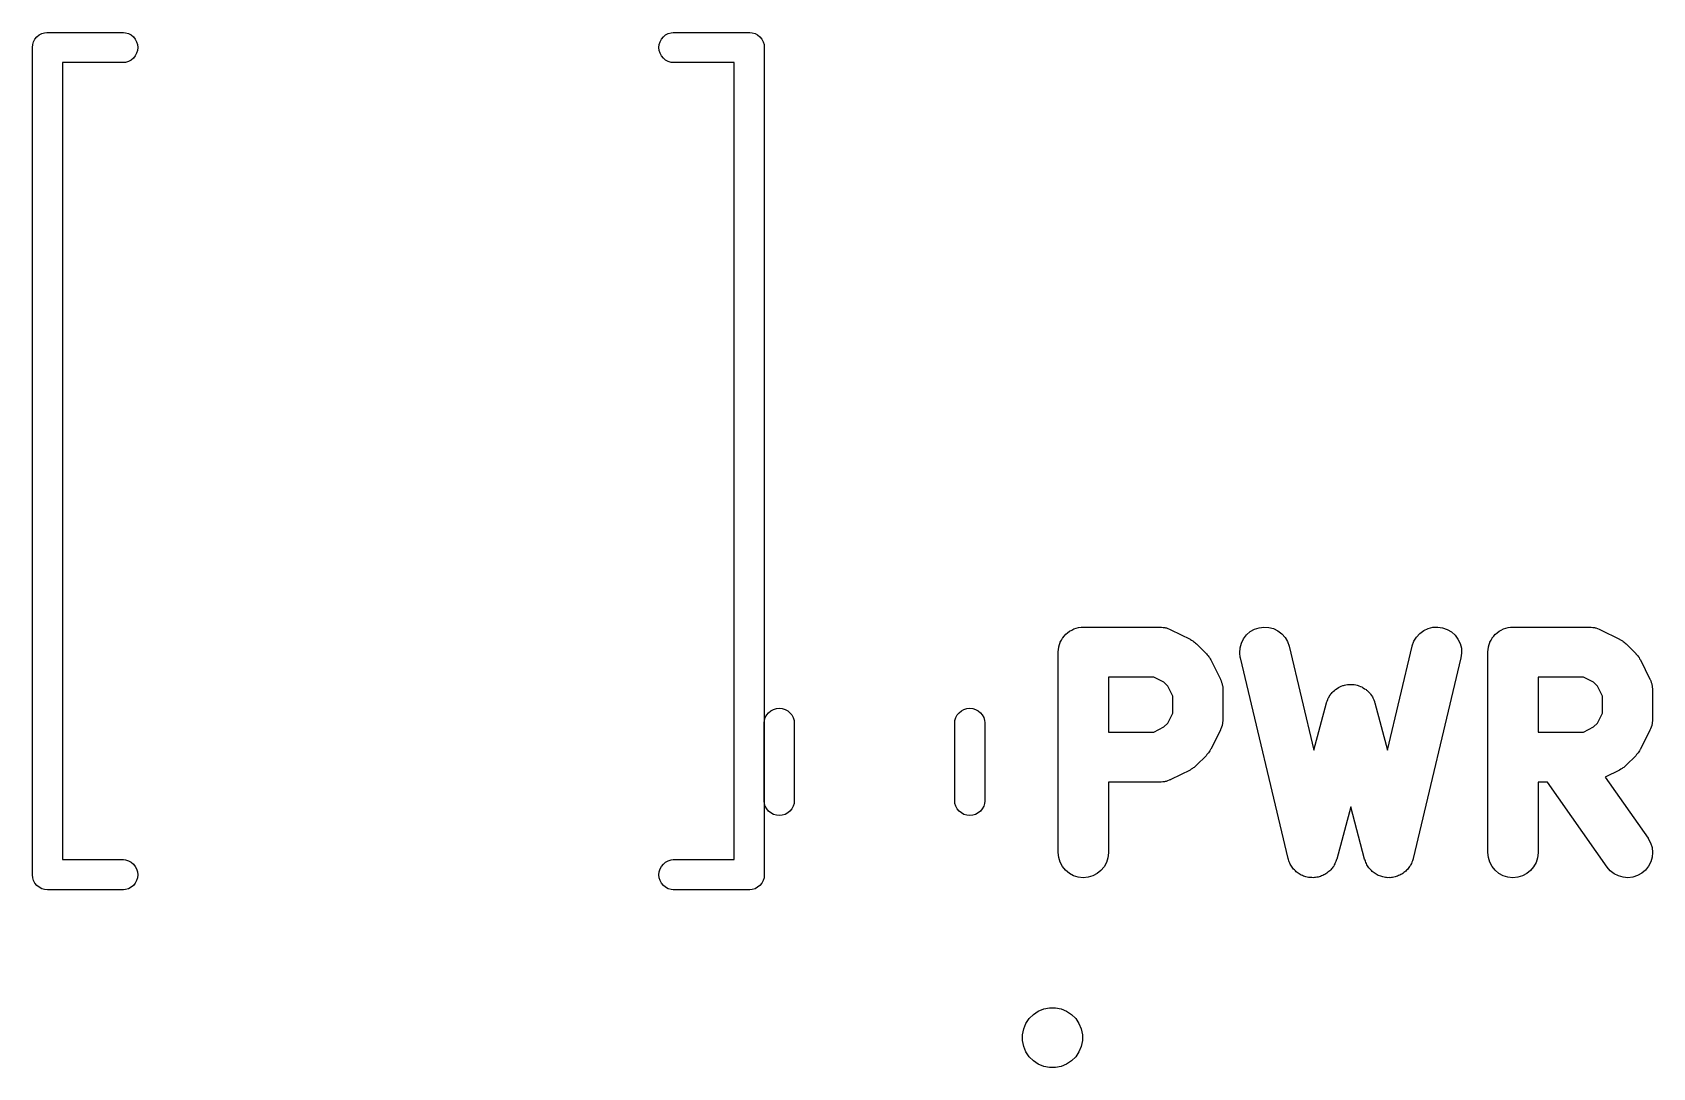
# Model space of a CAD drawing. Extents: x 0.47 to 2.43, y -7.79 to -4.92.
# Drawn here: x 0.474 to 0.7285, y -7.7724 to -7.6098 of the extents above; entities that cross this region are included whole.
import ezdxf

# ---------------------------------------------------------------- set-up
doc = ezdxf.new("R2010")
doc.units = 0
doc.header["$MEASUREMENT"] = 0
doc.layers.add('BLACK', color=7, linetype='CONTINUOUS')

msp = doc.modelspace()

# ---------------------------------------------------------------- linework, layer by layer
at = {"layer": 'BLACK', "linetype": 'CONTINUOUS'}
for p, q in [((0.4747, -7.61053), (0.475059, -7.61023)), ((0.475059, -7.61023), (0.47547, -7.61001)), ((0.47547, -7.61001), (0.475915, -7.60988)), ((0.475915, -7.60988), (0.476262, -7.60984)), ((0.476262, -7.60984), (0.476378, -7.60983)), ((0.476262, -7.60984), (0.476262, -7.60984)), ((0.476378, -7.60983), (0.476494, -7.60984)), ((0.476494, -7.60984), (0.488305, -7.60984)), ((0.488305, -7.60984), (0.488652, -7.60988)), ((0.488652, -7.60988), (0.489097, -7.61001)), ((0.489097, -7.61001), (0.489508, -7.61023)), ((0.489508, -7.61023), (0.489867, -7.61053)), ((0.573125, -7.61053), (0.573484, -7.61023)), ((0.573484, -7.61023), (0.573895, -7.61001)), ((0.573895, -7.61001), (0.57434, -7.60988)), ((0.57434, -7.60988), (0.574687, -7.60984)), ((0.574687, -7.60984), (0.586498, -7.60984)), ((0.586498, -7.60984), (0.586614, -7.60983)), ((0.586614, -7.60983), (0.58673, -7.60984)), ((0.58673, -7.60984), (0.587077, -7.60988)), ((0.587077, -7.60988), (0.587523, -7.61001)), ((0.587523, -7.61001), (0.587933, -7.61023)), ((0.587933, -7.61023), (0.588293, -7.61053)), ((0.474004, -7.6122), (0.47405, -7.61174)), ((0.474016, -7.61232), (0.474004, -7.6122)), ((0.474016, -7.74201), (0.474016, -7.61232)), ((0.47405, -7.61174), (0.474185, -7.6113)), ((0.474185, -7.6113), (0.474404, -7.61089)), ((0.474404, -7.61089), (0.4747, -7.61053)), ((0.489867, -7.61053), (0.490163, -7.61089)), ((0.490163, -7.61089), (0.490382, -7.6113)), ((0.490382, -7.6113), (0.490517, -7.61174)), ((0.490517, -7.61267), (0.490382, -7.61311)), ((0.490517, -7.61174), (0.490563, -7.6122)), ((0.490563, -7.6122), (0.490517, -7.61267)), ((0.57243, -7.6122), (0.572475, -7.61174)), ((0.572475, -7.61267), (0.57243, -7.6122)), ((0.572475, -7.61174), (0.57261, -7.6113)), ((0.57261, -7.61311), (0.572475, -7.61267)), ((0.57261, -7.6113), (0.57283, -7.61089)), ((0.57283, -7.61089), (0.573125, -7.61053)), ((0.588293, -7.61053), (0.588588, -7.61089)), ((0.588588, -7.61089), (0.588807, -7.6113)), ((0.588807, -7.6113), (0.588942, -7.61174)), ((0.588942, -7.61174), (0.588988, -7.6122)), ((0.588988, -7.6122), (0.588976, -7.61232)), ((0.588976, -7.61232), (0.588976, -7.74201)), ((0.488305, -7.61457), (0.47874, -7.61457)), ((0.47874, -7.61457), (0.47874, -7.73976)), ((0.488652, -7.61453), (0.488305, -7.61457)), ((0.489097, -7.6144), (0.488652, -7.61453)), ((0.489508, -7.61418), (0.489097, -7.6144)), ((0.489867, -7.61388), (0.489508, -7.61418)), ((0.490163, -7.61352), (0.489867, -7.61388)), ((0.490382, -7.61311), (0.490163, -7.61352)), ((0.57283, -7.61352), (0.57261, -7.61311)), ((0.573125, -7.61388), (0.57283, -7.61352)), ((0.573484, -7.61418), (0.573125, -7.61388)), ((0.573895, -7.6144), (0.573484, -7.61418)), ((0.57434, -7.61453), (0.573895, -7.6144)), ((0.574687, -7.61457), (0.57434, -7.61453)), ((0.584252, -7.61457), (0.574687, -7.61457)), ((0.584252, -7.73976), (0.584252, -7.61457)), ((0.636097, -7.70465), (0.636333, -7.70437)), ((0.636333, -7.70437), (0.636344, -7.70436)), ((0.636344, -7.70436), (0.636353, -7.70435)), ((0.636353, -7.70435), (0.636641, -7.70412)), ((0.636641, -7.70412), (0.636929, -7.70388)), ((0.636929, -7.70388), (0.636941, -7.70388)), ((0.636941, -7.70388), (0.636952, -7.70387)), ((0.636952, -7.70387), (0.637278, -7.7037)), ((0.637278, -7.7037), (0.637607, -7.70352)), ((0.637607, -7.70352), (0.637621, -7.70352)), ((0.637621, -7.70352), (0.637633, -7.70351)), ((0.637633, -7.70351), (0.637986, -7.70341)), ((0.637986, -7.70341), (0.638343, -7.7033)), ((0.638343, -7.7033), (0.638357, -7.7033)), ((0.638357, -7.7033), (0.63837, -7.70329)), ((0.63837, -7.70329), (0.63874, -7.70326)), ((0.63874, -7.70326), (0.639108, -7.70322)), ((0.639108, -7.70322), (0.651106, -7.70322)), ((0.651106, -7.70322), (0.651161, -7.70322)), ((0.651161, -7.70322), (0.651276, -7.70324)), ((0.651276, -7.70324), (0.651392, -7.70323)), ((0.651392, -7.70323), (0.651657, -7.70328)), ((0.651657, -7.70328), (0.651925, -7.70331)), ((0.651925, -7.70331), (0.652035, -7.70335)), ((0.652035, -7.70335), (0.652149, -7.70337)), ((0.652149, -7.70337), (0.652401, -7.70346)), ((0.652401, -7.70346), (0.652657, -7.70354)), ((0.652657, -7.70354), (0.652759, -7.7036)), ((0.652759, -7.7036), (0.652867, -7.70364)), ((0.652867, -7.70364), (0.655866, -7.70514)), ((0.664273, -7.70506), (0.664744, -7.70446)), ((0.664744, -7.70446), (0.665324, -7.70395)), ((0.665324, -7.70395), (0.665991, -7.70357)), ((0.665991, -7.70357), (0.666719, -7.70333)), ((0.666719, -7.70333), (0.667481, -7.70323)), ((0.667481, -7.70323), (0.668248, -7.70328)), ((0.668248, -7.70328), (0.66899, -7.70348)), ((0.66899, -7.70348), (0.669679, -7.70382)), ((0.669679, -7.70382), (0.670289, -7.70428)), ((0.670289, -7.70428), (0.670797, -7.70486)), ((0.69144, -7.70481), (0.691956, -7.70425)), ((0.691956, -7.70425), (0.692573, -7.70379)), ((0.692573, -7.70379), (0.693267, -7.70346)), ((0.693267, -7.70346), (0.694011, -7.70327)), ((0.694011, -7.70327), (0.694779, -7.70323)), ((0.694779, -7.70323), (0.695539, -7.70334)), ((0.695539, -7.70334), (0.696264, -7.70359)), ((0.696264, -7.70359), (0.696925, -7.70398)), ((0.696925, -7.70398), (0.697498, -7.7045)), ((0.697498, -7.7045), (0.697961, -7.70511)), ((0.703589, -7.70465), (0.703825, -7.70437)), ((0.703825, -7.70437), (0.703836, -7.70436)), ((0.703836, -7.70436), (0.703845, -7.70435)), ((0.703845, -7.70435), (0.704132, -7.70412)), ((0.704132, -7.70412), (0.70442, -7.70388)), ((0.70442, -7.70388), (0.704433, -7.70388)), ((0.704433, -7.70388), (0.704443, -7.70387)), ((0.704443, -7.70387), (0.70477, -7.7037)), ((0.70477, -7.7037), (0.705099, -7.70352)), ((0.705099, -7.70352), (0.705112, -7.70352)), ((0.705112, -7.70352), (0.705124, -7.70351)), ((0.705124, -7.70351), (0.705478, -7.70341)), ((0.705478, -7.70341), (0.705834, -7.7033)), ((0.705834, -7.7033), (0.705848, -7.7033)), ((0.705848, -7.7033), (0.705861, -7.70329)), ((0.705861, -7.70329), (0.706231, -7.70326)), ((0.706231, -7.70326), (0.706599, -7.70322)), ((0.706599, -7.70322), (0.718598, -7.70322)), ((0.718598, -7.70322), (0.718653, -7.70322)), ((0.718653, -7.70322), (0.718768, -7.70324)), ((0.718768, -7.70324), (0.718884, -7.70323)), ((0.718884, -7.70323), (0.719149, -7.70328)), ((0.719149, -7.70328), (0.719416, -7.70331)), ((0.719416, -7.70331), (0.719527, -7.70335)), ((0.719527, -7.70335), (0.719641, -7.70337)), ((0.719641, -7.70337), (0.719892, -7.70346)), ((0.719892, -7.70346), (0.720149, -7.70354)), ((0.720149, -7.70354), (0.72025, -7.7036)), ((0.72025, -7.7036), (0.720358, -7.70364)), ((0.720358, -7.70364), (0.723358, -7.70514)), ((0.635171, -7.70711), (0.635212, -7.70674)), ((0.635171, -7.70713), (0.635171, -7.70711)), ((0.635171, -7.70714), (0.635171, -7.70713)), ((0.635171, -7.70713), (0.635171, -7.70713)), ((0.635171, -7.70716), (0.635171, -7.70714)), ((0.635171, -7.73866), (0.635171, -7.70716)), ((0.635212, -7.70674), (0.635251, -7.70637)), ((0.635251, -7.70637), (0.635255, -7.70636)), ((0.635255, -7.70636), (0.635257, -7.70634)), ((0.635257, -7.70634), (0.635369, -7.70599)), ((0.635369, -7.70599), (0.635478, -7.70564)), ((0.635478, -7.70564), (0.635485, -7.70562)), ((0.635485, -7.70562), (0.635489, -7.70561)), ((0.635489, -7.70561), (0.635668, -7.70529)), ((0.635668, -7.70529), (0.635844, -7.70496)), ((0.635844, -7.70496), (0.635852, -7.70495)), ((0.635852, -7.70495), (0.635859, -7.70494)), ((0.635859, -7.70494), (0.636097, -7.70465)), ((0.655866, -7.70514), (0.655915, -7.70517)), ((0.655915, -7.70517), (0.656101, -7.70529)), ((0.656101, -7.70529), (0.656296, -7.70539)), ((0.656296, -7.70539), (0.656422, -7.70549)), ((0.656422, -7.70549), (0.65656, -7.70558)), ((0.65656, -7.70558), (0.656719, -7.70574)), ((0.656719, -7.70574), (0.65689, -7.70588)), ((0.65689, -7.70588), (0.658389, -7.70738)), ((0.663668, -7.70726), (0.663725, -7.70649)), ((0.663725, -7.70649), (0.663929, -7.70575)), ((0.663929, -7.70575), (0.664273, -7.70506)), ((0.670797, -7.70486), (0.671184, -7.70552)), ((0.671184, -7.70552), (0.671434, -7.70625)), ((0.671434, -7.70625), (0.675319, -7.72257)), ((0.686885, -7.72257), (0.690771, -7.70625)), ((0.690771, -7.70625), (0.690784, -7.7062)), ((0.690784, -7.7062), (0.691044, -7.70547)), ((0.691044, -7.70547), (0.69144, -7.70481)), ((0.697961, -7.70511), (0.698295, -7.7058)), ((0.698295, -7.7058), (0.698489, -7.70655)), ((0.698489, -7.70655), (0.698535, -7.70731)), ((0.702662, -7.70713), (0.702663, -7.70711)), ((0.702662, -7.70714), (0.702662, -7.70713)), ((0.702662, -7.70713), (0.702662, -7.70713)), ((0.702662, -7.70716), (0.702662, -7.70714)), ((0.702662, -7.73866), (0.702662, -7.70716)), ((0.702663, -7.70711), (0.702704, -7.70674)), ((0.702704, -7.70674), (0.702743, -7.70637)), ((0.702743, -7.70637), (0.702747, -7.70636)), ((0.702747, -7.70636), (0.702748, -7.70634)), ((0.702748, -7.70634), (0.70286, -7.70599)), ((0.70286, -7.70599), (0.70297, -7.70564)), ((0.70297, -7.70564), (0.702976, -7.70562)), ((0.702976, -7.70562), (0.702981, -7.70561)), ((0.702981, -7.70561), (0.703159, -7.70529)), ((0.703159, -7.70529), (0.703335, -7.70496)), ((0.703335, -7.70496), (0.703344, -7.70495)), ((0.703344, -7.70495), (0.703351, -7.70494)), ((0.703351, -7.70494), (0.703589, -7.70465)), ((0.723358, -7.70514), (0.723407, -7.70517)), ((0.723407, -7.70517), (0.723592, -7.70529)), ((0.723592, -7.70529), (0.723787, -7.70539)), ((0.723787, -7.70539), (0.723914, -7.70549)), ((0.723914, -7.70549), (0.724052, -7.70558)), ((0.724052, -7.70558), (0.72421, -7.70574)), ((0.72421, -7.70574), (0.724381, -7.70588)), ((0.724381, -7.70588), (0.725881, -7.70738)), ((0.658389, -7.70738), (0.658428, -7.70742)), ((0.658428, -7.70742), (0.658566, -7.70759)), ((0.658566, -7.70759), (0.658718, -7.70775)), ((0.658718, -7.70775), (0.658805, -7.70789)), ((0.658805, -7.70789), (0.658907, -7.70802)), ((0.658907, -7.70802), (0.659009, -7.70821)), ((0.659009, -7.70821), (0.659127, -7.7084)), ((0.659127, -7.7084), (0.660627, -7.7114)), ((0.663762, -7.70802), (0.663668, -7.70726)), ((0.663774, -7.70807), (0.663762, -7.70802)), ((0.671273, -7.73957), (0.663774, -7.70807)), ((0.698431, -7.70807), (0.690932, -7.73957)), ((0.698535, -7.70731), (0.698431, -7.70807)), ((0.725881, -7.70738), (0.72592, -7.70742)), ((0.72592, -7.70742), (0.726057, -7.70759)), ((0.726057, -7.70759), (0.726209, -7.70775)), ((0.726209, -7.70775), (0.726297, -7.70789)), ((0.726297, -7.70789), (0.726399, -7.70802)), ((0.726399, -7.70802), (0.726501, -7.70821)), ((0.726501, -7.70821), (0.726618, -7.7084)), ((0.726618, -7.7084), (0.728118, -7.7114)), ((0.643045, -7.7111), (0.643045, -7.71972)), ((0.650177, -7.7111), (0.643045, -7.7111)), ((0.651774, -7.7119), (0.650177, -7.7111)), ((0.65237, -7.71249), (0.651774, -7.7119)), ((0.660627, -7.7114), (0.660651, -7.71145)), ((0.660651, -7.71145), (0.660691, -7.71156)), ((0.660691, -7.71156), (0.660745, -7.71166)), ((0.660745, -7.71166), (0.660823, -7.71192)), ((0.660823, -7.71192), (0.660916, -7.71217)), ((0.660916, -7.71217), (0.660934, -7.71229)), ((0.680368, -7.71231), (0.680618, -7.71225)), ((0.680618, -7.71225), (0.680746, -7.71225)), ((0.680746, -7.71225), (0.680874, -7.71223)), ((0.680874, -7.71223), (0.68113, -7.71224)), ((0.68113, -7.71224), (0.681386, -7.71223)), ((0.681386, -7.71223), (0.681513, -7.71226)), ((0.710536, -7.7111), (0.710536, -7.71972)), ((0.717668, -7.7111), (0.710536, -7.7111)), ((0.719265, -7.7119), (0.717668, -7.7111)), ((0.719861, -7.71249), (0.719265, -7.7119)), ((0.728118, -7.7114), (0.728142, -7.71145)), ((0.728142, -7.71145), (0.728182, -7.71156)), ((0.728182, -7.71156), (0.728237, -7.71166)), ((0.728237, -7.71166), (0.728315, -7.71192)), ((0.728315, -7.71192), (0.728407, -7.71217)), ((0.728407, -7.71217), (0.728425, -7.71229)), ((0.653168, -7.71409), (0.65237, -7.71249)), ((0.653168, -7.71673), (0.653168, -7.71409)), ((0.660934, -7.71229), (0.660967, -7.7124)), ((0.660967, -7.7124), (0.660994, -7.71266)), ((0.660994, -7.71266), (0.661036, -7.71293)), ((0.661036, -7.71293), (0.661031, -7.71305)), ((0.661031, -7.71305), (0.661042, -7.71316)), ((0.661042, -7.71316), (0.661042, -7.71766)), ((0.67739, -7.71485), (0.677499, -7.71462)), ((0.677499, -7.71462), (0.677592, -7.71438)), ((0.677592, -7.71438), (0.677662, -7.71427)), ((0.677662, -7.71427), (0.677716, -7.71415)), ((0.677716, -7.71415), (0.677867, -7.71395)), ((0.677867, -7.71395), (0.678006, -7.71373)), ((0.678006, -7.71373), (0.678095, -7.71364)), ((0.678095, -7.71364), (0.678171, -7.71353)), ((0.678171, -7.71353), (0.678359, -7.71336)), ((0.678359, -7.71336), (0.678537, -7.71317)), ((0.678537, -7.71317), (0.678642, -7.7131)), ((0.678642, -7.7131), (0.678737, -7.71301)), ((0.678737, -7.71301), (0.678956, -7.71288)), ((0.678956, -7.71288), (0.679166, -7.71273)), ((0.679166, -7.71273), (0.679283, -7.71268)), ((0.679283, -7.71268), (0.679393, -7.71261)), ((0.679393, -7.71261), (0.679634, -7.71253)), ((0.679634, -7.71253), (0.679868, -7.71242)), ((0.679868, -7.71242), (0.679994, -7.71239)), ((0.679994, -7.71239), (0.680115, -7.71235)), ((0.680115, -7.71235), (0.680368, -7.71231)), ((0.681513, -7.71226), (0.681641, -7.71226)), ((0.681641, -7.71226), (0.68189, -7.71232)), ((0.68189, -7.71232), (0.682143, -7.71236)), ((0.682143, -7.71236), (0.682264, -7.71241)), ((0.682264, -7.71241), (0.682389, -7.71244)), ((0.682389, -7.71244), (0.682621, -7.71255)), ((0.682621, -7.71255), (0.682861, -7.71264)), ((0.682861, -7.71264), (0.68297, -7.71271)), ((0.68297, -7.71271), (0.683087, -7.71276)), ((0.683087, -7.71276), (0.683294, -7.71291)), ((0.683294, -7.71291), (0.683512, -7.71305)), ((0.683512, -7.71305), (0.683605, -7.71314)), ((0.683605, -7.71314), (0.683709, -7.71321)), ((0.683709, -7.71321), (0.683884, -7.7134)), ((0.683884, -7.7134), (0.684071, -7.71357)), ((0.684071, -7.71357), (0.684145, -7.71368)), ((0.684145, -7.71368), (0.684233, -7.71377)), ((0.684233, -7.71377), (0.684368, -7.71399)), ((0.684368, -7.71399), (0.684516, -7.7142)), ((0.684516, -7.7142), (0.684569, -7.71432)), ((0.684569, -7.71432), (0.684637, -7.71443)), ((0.684637, -7.71443), (0.684727, -7.71467)), ((0.684727, -7.71467), (0.684832, -7.7149)), ((0.72066, -7.71409), (0.719861, -7.71249)), ((0.72066, -7.71673), (0.72066, -7.71409)), ((0.728425, -7.71229), (0.728459, -7.7124)), ((0.728459, -7.7124), (0.728485, -7.71266)), ((0.728485, -7.71266), (0.728527, -7.71293)), ((0.728527, -7.71293), (0.728523, -7.71305)), ((0.728523, -7.71305), (0.728534, -7.71316)), ((0.728534, -7.71316), (0.728534, -7.71766)), ((0.589146, -7.71745), (0.589365, -7.71704)), ((0.589365, -7.71704), (0.58966, -7.71668)), ((0.58966, -7.71668), (0.59002, -7.71639)), ((0.59002, -7.71639), (0.59043, -7.71617)), ((0.59043, -7.71617), (0.590876, -7.71603)), ((0.590876, -7.71603), (0.591339, -7.71599)), ((0.591339, -7.71599), (0.591802, -7.71603)), ((0.591802, -7.71603), (0.592247, -7.71617)), ((0.592247, -7.71617), (0.592657, -7.71639)), ((0.592657, -7.71639), (0.593017, -7.71668)), ((0.593017, -7.71668), (0.593312, -7.71704)), ((0.593312, -7.71704), (0.593532, -7.71745)), ((0.619067, -7.71745), (0.619286, -7.71704)), ((0.619286, -7.71704), (0.619581, -7.71668)), ((0.619581, -7.71668), (0.619941, -7.71639)), ((0.619941, -7.71639), (0.620352, -7.71617)), ((0.620352, -7.71617), (0.620797, -7.71603)), ((0.620797, -7.71603), (0.62126, -7.71599)), ((0.62126, -7.71599), (0.621723, -7.71603)), ((0.621723, -7.71603), (0.622168, -7.71617)), ((0.622168, -7.71617), (0.622579, -7.71639)), ((0.622579, -7.71639), (0.622938, -7.71668)), ((0.622938, -7.71668), (0.623233, -7.71704)), ((0.623233, -7.71704), (0.623453, -7.71745)), ((0.65237, -7.71833), (0.653168, -7.71673)), ((0.675319, -7.72257), (0.677298, -7.71515)), ((0.677298, -7.71515), (0.677313, -7.71509)), ((0.677313, -7.71509), (0.67736, -7.71497)), ((0.67736, -7.71497), (0.67739, -7.71485)), ((0.684832, -7.7149), (0.684861, -7.71503)), ((0.684861, -7.71503), (0.684906, -7.71515)), ((0.684906, -7.71515), (0.686885, -7.72257)), ((0.719861, -7.71833), (0.72066, -7.71673)), ((0.588976, -7.71824), (0.589011, -7.7179)), ((0.588976, -7.73057), (0.588976, -7.71824)), ((0.589011, -7.7179), (0.589146, -7.71745)), ((0.593532, -7.71745), (0.593667, -7.7179)), ((0.593667, -7.7179), (0.593701, -7.71824)), ((0.593701, -7.71824), (0.593701, -7.73057)), ((0.618898, -7.71824), (0.618932, -7.7179)), ((0.618898, -7.73057), (0.618898, -7.71824)), ((0.618932, -7.7179), (0.619067, -7.71745)), ((0.623453, -7.71745), (0.623588, -7.7179)), ((0.623588, -7.7179), (0.623622, -7.71824)), ((0.623622, -7.71824), (0.623622, -7.73057)), ((0.643045, -7.71972), (0.650177, -7.71972)), ((0.650177, -7.71972), (0.651774, -7.71892)), ((0.651774, -7.71892), (0.65237, -7.71833)), ((0.660627, -7.71942), (0.659127, -7.72242)), ((0.660668, -7.71931), (0.660627, -7.71942)), ((0.660724, -7.71921), (0.660668, -7.71931)), ((0.660805, -7.71895), (0.660724, -7.71921)), ((0.660902, -7.7187), (0.660805, -7.71895)), ((0.660921, -7.71859), (0.660902, -7.7187)), ((0.660956, -7.71848), (0.660921, -7.71859)), ((0.660986, -7.71821), (0.660956, -7.71848)), ((0.661032, -7.71795), (0.660986, -7.71821)), ((0.661042, -7.71772), (0.661029, -7.71783)), ((0.661029, -7.71783), (0.661032, -7.71795)), ((0.661042, -7.71766), (0.661042, -7.71772)), ((0.710536, -7.71972), (0.717668, -7.71972)), ((0.717668, -7.71972), (0.719265, -7.71892)), ((0.719265, -7.71892), (0.719861, -7.71833)), ((0.728118, -7.71942), (0.726618, -7.72242)), ((0.72816, -7.71931), (0.728118, -7.71942)), ((0.728216, -7.71921), (0.72816, -7.71931)), ((0.728297, -7.71895), (0.728216, -7.71921)), ((0.728393, -7.7187), (0.728297, -7.71895)), ((0.728413, -7.71859), (0.728393, -7.7187)), ((0.728448, -7.71848), (0.728413, -7.71859)), ((0.728478, -7.71821), (0.728448, -7.71848)), ((0.728524, -7.71795), (0.728478, -7.71821)), ((0.728534, -7.71772), (0.728521, -7.71783)), ((0.728521, -7.71783), (0.728524, -7.71795)), ((0.728534, -7.71766), (0.728534, -7.71772)), ((0.659127, -7.72242), (0.659102, -7.72247)), ((0.726618, -7.72242), (0.726594, -7.72247)), ((0.65685, -7.72498), (0.656678, -7.72512)), ((0.65689, -7.72494), (0.65685, -7.72498)), ((0.658389, -7.72344), (0.65689, -7.72494)), ((0.65853, -7.72327), (0.658389, -7.72344)), ((0.658684, -7.72311), (0.65853, -7.72327)), ((0.658773, -7.72298), (0.658684, -7.72311)), ((0.658877, -7.72285), (0.658773, -7.72298)), ((0.658982, -7.72265), (0.658877, -7.72285)), ((0.659102, -7.72247), (0.658982, -7.72265)), ((0.724342, -7.72498), (0.72417, -7.72512)), ((0.724381, -7.72494), (0.724342, -7.72498)), ((0.725881, -7.72344), (0.724381, -7.72494)), ((0.726021, -7.72327), (0.725881, -7.72344)), ((0.726175, -7.72311), (0.726021, -7.72327)), ((0.726265, -7.72298), (0.726175, -7.72311)), ((0.726369, -7.72285), (0.726265, -7.72298)), ((0.726473, -7.72265), (0.726369, -7.72285)), ((0.726594, -7.72247), (0.726473, -7.72265)), ((0.651871, -7.72752), (0.651603, -7.72755)), ((0.651982, -7.72749), (0.651871, -7.72752)), ((0.652096, -7.72747), (0.651982, -7.72749)), ((0.652348, -7.72738), (0.652096, -7.72747)), ((0.652606, -7.7273), (0.652348, -7.72738)), ((0.652709, -7.72724), (0.652606, -7.7273)), ((0.652817, -7.72721), (0.652709, -7.72724)), ((0.652867, -7.72718), (0.652817, -7.72721)), ((0.655866, -7.72568), (0.652867, -7.72718)), ((0.656054, -7.72556), (0.655866, -7.72568)), ((0.65625, -7.72546), (0.656054, -7.72556)), ((0.656378, -7.72536), (0.65625, -7.72546)), ((0.656517, -7.72527), (0.656378, -7.72536)), ((0.656678, -7.72512), (0.656517, -7.72527)), ((0.723358, -7.72568), (0.721107, -7.72681)), ((0.721107, -7.72681), (0.727822, -7.7364)), ((0.723545, -7.72556), (0.723358, -7.72568)), ((0.723742, -7.72546), (0.723545, -7.72556)), ((0.723869, -7.72536), (0.723742, -7.72546)), ((0.724008, -7.72527), (0.723869, -7.72536)), ((0.72417, -7.72512), (0.724008, -7.72527)), ((0.651106, -7.7276), (0.643045, -7.7276)), ((0.643045, -7.7276), (0.643045, -7.73866)), ((0.651221, -7.72759), (0.651106, -7.7276)), ((0.651337, -7.72759), (0.651221, -7.72759)), ((0.651603, -7.72755), (0.651337, -7.72759)), ((0.712048, -7.7276), (0.710536, -7.7276)), ((0.710536, -7.7276), (0.710536, -7.73866)), ((0.721372, -7.74092), (0.712048, -7.7276)), ((0.589011, -7.73092), (0.588976, -7.73057)), ((0.589146, -7.73137), (0.589011, -7.73092)), ((0.589365, -7.73178), (0.589146, -7.73137)), ((0.58966, -7.73214), (0.589365, -7.73178)), ((0.59002, -7.73243), (0.58966, -7.73214)), ((0.59043, -7.73265), (0.59002, -7.73243)), ((0.592657, -7.73243), (0.592247, -7.73265)), ((0.593017, -7.73214), (0.592657, -7.73243)), ((0.593312, -7.73178), (0.593017, -7.73214)), ((0.593532, -7.73137), (0.593312, -7.73178)), ((0.593667, -7.73092), (0.593532, -7.73137)), ((0.593701, -7.73057), (0.593667, -7.73092)), ((0.618932, -7.73092), (0.618898, -7.73057)), ((0.619067, -7.73137), (0.618932, -7.73092)), ((0.619286, -7.73178), (0.619067, -7.73137)), ((0.619581, -7.73214), (0.619286, -7.73178)), ((0.619941, -7.73243), (0.619581, -7.73214)), ((0.620351, -7.73265), (0.619941, -7.73243)), ((0.622579, -7.73243), (0.622168, -7.73265)), ((0.622938, -7.73214), (0.622579, -7.73243)), ((0.623233, -7.73178), (0.622938, -7.73214)), ((0.623453, -7.73137), (0.623233, -7.73178)), ((0.623588, -7.73092), (0.623453, -7.73137)), ((0.623622, -7.73057), (0.623588, -7.73092)), ((0.681102, -7.73144), (0.678907, -7.73967)), ((0.683297, -7.73967), (0.681102, -7.73144)), ((0.590876, -7.73279), (0.59043, -7.73265)), ((0.591339, -7.73283), (0.590876, -7.73279)), ((0.591802, -7.73279), (0.591339, -7.73283)), ((0.592247, -7.73265), (0.591802, -7.73279)), ((0.620797, -7.73279), (0.620351, -7.73265)), ((0.62126, -7.73283), (0.620797, -7.73279)), ((0.621723, -7.73279), (0.62126, -7.73283)), ((0.622168, -7.73265), (0.621723, -7.73279)), ((0.727822, -7.7364), (0.727853, -7.73645)), ((0.727853, -7.73645), (0.728221, -7.73712)), ((0.728221, -7.73712), (0.728451, -7.73785)), ((0.47874, -7.73976), (0.488305, -7.73976)), ((0.488305, -7.73976), (0.488652, -7.7398)), ((0.488652, -7.7398), (0.489097, -7.73993)), ((0.489097, -7.73993), (0.489508, -7.74015)), ((0.489508, -7.74015), (0.489867, -7.74045)), ((0.573125, -7.74045), (0.573484, -7.74015)), ((0.573484, -7.74015), (0.573895, -7.73993)), ((0.573895, -7.73993), (0.57434, -7.7398)), ((0.57434, -7.7398), (0.574687, -7.73976)), ((0.574687, -7.73976), (0.584252, -7.73976)), ((0.635246, -7.73942), (0.635171, -7.73866)), ((0.635468, -7.74016), (0.635246, -7.73942)), ((0.635828, -7.74084), (0.635468, -7.74016)), ((0.642726, -7.74021), (0.642356, -7.74088)), ((0.642959, -7.73948), (0.642726, -7.74021)), ((0.643044, -7.73871), (0.642959, -7.73948)), ((0.643045, -7.73866), (0.643044, -7.73871)), ((0.671332, -7.73974), (0.671273, -7.73957)), ((0.671373, -7.73992), (0.671332, -7.73974)), ((0.671457, -7.7401), (0.671373, -7.73992)), ((0.671523, -7.7403), (0.671457, -7.7401)), ((0.678687, -7.74025), (0.678613, -7.74044)), ((0.678778, -7.74007), (0.678687, -7.74025)), ((0.678827, -7.73989), (0.678778, -7.74007)), ((0.678893, -7.73973), (0.678827, -7.73989)), ((0.678907, -7.73967), (0.678893, -7.73973)), ((0.683361, -7.73984), (0.683297, -7.73967)), ((0.683407, -7.74002), (0.683361, -7.73984)), ((0.683496, -7.7402), (0.683407, -7.74002)), ((0.683567, -7.74039), (0.683496, -7.7402)), ((0.690727, -7.74015), (0.690658, -7.74035)), ((0.690813, -7.73997), (0.690727, -7.74015)), ((0.690857, -7.73979), (0.690813, -7.73997)), ((0.690918, -7.73962), (0.690857, -7.73979)), ((0.690932, -7.73957), (0.690918, -7.73962)), ((0.702737, -7.73942), (0.702662, -7.73866)), ((0.702959, -7.74016), (0.702737, -7.73942)), ((0.70332, -7.74084), (0.702959, -7.74016)), ((0.710218, -7.74021), (0.709848, -7.74088)), ((0.71045, -7.73948), (0.710218, -7.74021)), ((0.710536, -7.73871), (0.71045, -7.73948)), ((0.710536, -7.73866), (0.710536, -7.73871)), ((0.728252, -7.74012), (0.727898, -7.7408)), ((0.728467, -7.73938), (0.728252, -7.74012)), ((0.728451, -7.73785), (0.728534, -7.73862)), ((0.728534, -7.73862), (0.728467, -7.73938)), ((0.474004, -7.74213), (0.474016, -7.74201)), ((0.47405, -7.74259), (0.474004, -7.74213)), ((0.474185, -7.74303), (0.47405, -7.74259)), ((0.489867, -7.74045), (0.490163, -7.74081)), ((0.490163, -7.74081), (0.490382, -7.74122)), ((0.490382, -7.74122), (0.490517, -7.74166)), ((0.490517, -7.74259), (0.490382, -7.74303)), ((0.490517, -7.74166), (0.490563, -7.74213)), ((0.490563, -7.74213), (0.490517, -7.74259)), ((0.57243, -7.74213), (0.572475, -7.74166)), ((0.572475, -7.74259), (0.57243, -7.74213)), ((0.572475, -7.74166), (0.57261, -7.74122)), ((0.57261, -7.74303), (0.572475, -7.74259)), ((0.57261, -7.74122), (0.57283, -7.74081)), ((0.57283, -7.74081), (0.573125, -7.74045)), ((0.588942, -7.74259), (0.588807, -7.74303)), ((0.588988, -7.74213), (0.588942, -7.74259)), ((0.588976, -7.74201), (0.588988, -7.74213)), ((0.636314, -7.74143), (0.635828, -7.74084)), ((0.636906, -7.74192), (0.636314, -7.74143)), ((0.637582, -7.74229), (0.636906, -7.74192)), ((0.638316, -7.74251), (0.637582, -7.74229)), ((0.63908, -7.74259), (0.638316, -7.74251)), ((0.639845, -7.74252), (0.63908, -7.74259)), ((0.640582, -7.74231), (0.639845, -7.74252)), ((0.641263, -7.74195), (0.640582, -7.74231)), ((0.641862, -7.74147), (0.641263, -7.74195)), ((0.642356, -7.74088), (0.641862, -7.74147)), ((0.671615, -7.74045), (0.671523, -7.7403)), ((0.671689, -7.74062), (0.671615, -7.74045)), ((0.671807, -7.74078), (0.671689, -7.74062)), ((0.67191, -7.74096), (0.671807, -7.74078)), ((0.67203, -7.7411), (0.67191, -7.74096)), ((0.672135, -7.74124), (0.67203, -7.7411)), ((0.672283, -7.74138), (0.672135, -7.74124)), ((0.672418, -7.74154), (0.672283, -7.74138)), ((0.672562, -7.74165), (0.672418, -7.74154)), ((0.672694, -7.74177), (0.672562, -7.74165)), ((0.672866, -7.74188), (0.672694, -7.74177)), ((0.673028, -7.742), (0.672866, -7.74188)), ((0.673191, -7.74208), (0.673028, -7.742)), ((0.673344, -7.74218), (0.673191, -7.74208)), ((0.673535, -7.74225), (0.673344, -7.74218)), ((0.673717, -7.74234), (0.673535, -7.74225)), ((0.673892, -7.74239), (0.673717, -7.74234)), ((0.674062, -7.74245), (0.673892, -7.74239)), ((0.674263, -7.74249), (0.674062, -7.74245)), ((0.67446, -7.74254), (0.674263, -7.74249)), ((0.674641, -7.74255), (0.67446, -7.74254)), ((0.674819, -7.74258), (0.674641, -7.74255)), ((0.675023, -7.74258), (0.674819, -7.74258)), ((0.675226, -7.74259), (0.675023, -7.74258)), ((0.675406, -7.74257), (0.675226, -7.74259)), ((0.675588, -7.74256), (0.675406, -7.74257)), ((0.675786, -7.74252), (0.675588, -7.74256)), ((0.675988, -7.74249), (0.675786, -7.74252)), ((0.67616, -7.74244), (0.675988, -7.74249)), ((0.676337, -7.7424), (0.67616, -7.74244)), ((0.676523, -7.74231), (0.676337, -7.7424)), ((0.676716, -7.74225), (0.676523, -7.74231)), ((0.676874, -7.74216), (0.676716, -7.74225)), ((0.67704, -7.74209), (0.676874, -7.74216)), ((0.677206, -7.74197), (0.67704, -7.74209)), ((0.677383, -7.74187), (0.677206, -7.74197)), ((0.67752, -7.74175), (0.677383, -7.74187)), ((0.677669, -7.74164), (0.67752, -7.74175)), ((0.67781, -7.7415), (0.677669, -7.74164)), ((0.677963, -7.74136), (0.67781, -7.7415)), ((0.678074, -7.74122), (0.677963, -7.74136)), ((0.6782, -7.74109), (0.678074, -7.74122)), ((0.67831, -7.74092), (0.6782, -7.74109)), ((0.678434, -7.74076), (0.67831, -7.74092)), ((0.678515, -7.74059), (0.678434, -7.74076)), ((0.678613, -7.74044), (0.678515, -7.74059)), ((0.683662, -7.74055), (0.683567, -7.74039)), ((0.683741, -7.74071), (0.683662, -7.74055)), ((0.683864, -7.74087), (0.683741, -7.74071)), ((0.683971, -7.74105), (0.683864, -7.74087)), ((0.684095, -7.74118), (0.683971, -7.74105)), ((0.684204, -7.74132), (0.684095, -7.74118)), ((0.684356, -7.74146), (0.684204, -7.74132)), ((0.684494, -7.74161), (0.684356, -7.74146)), ((0.684641, -7.74171), (0.684494, -7.74161)), ((0.684777, -7.74183), (0.684641, -7.74171)), ((0.684952, -7.74194), (0.684777, -7.74183)), ((0.685117, -7.74206), (0.684952, -7.74194)), ((0.685282, -7.74213), (0.685117, -7.74206)), ((0.685438, -7.74223), (0.685282, -7.74213)), ((0.685631, -7.74229), (0.685438, -7.74223)), ((0.685815, -7.74238), (0.685631, -7.74229)), ((0.685992, -7.74242), (0.685815, -7.74238)), ((0.686163, -7.74248), (0.685992, -7.74242)), ((0.686365, -7.74251), (0.686163, -7.74248)), ((0.686563, -7.74256), (0.686365, -7.74251)), ((0.686744, -7.74256), (0.686563, -7.74256)), ((0.686923, -7.74259), (0.686744, -7.74256)), ((0.687127, -7.74258), (0.686923, -7.74259)), ((0.68733, -7.74259), (0.687127, -7.74258)), ((0.68751, -7.74256), (0.68733, -7.74259)), ((0.687691, -7.74255), (0.68751, -7.74256)), ((0.687888, -7.7425), (0.687691, -7.74255)), ((0.688089, -7.74247), (0.687888, -7.7425)), ((0.68826, -7.74241), (0.688089, -7.74247)), ((0.688436, -7.74236), (0.68826, -7.74241)), ((0.688619, -7.74227), (0.688436, -7.74236)), ((0.688811, -7.7422), (0.688619, -7.74227)), ((0.688966, -7.74211), (0.688811, -7.7422)), ((0.68913, -7.74203), (0.688966, -7.74211)), ((0.689293, -7.74191), (0.68913, -7.74203)), ((0.689467, -7.7418), (0.689293, -7.74191)), ((0.689601, -7.74168), (0.689467, -7.7418)), ((0.689746, -7.74157), (0.689601, -7.74168)), ((0.689883, -7.74142), (0.689746, -7.74157)), ((0.690033, -7.74129), (0.689883, -7.74142)), ((0.69014, -7.74114), (0.690033, -7.74129)), ((0.690263, -7.741), (0.69014, -7.74114)), ((0.690368, -7.74083), (0.690263, -7.741)), ((0.690488, -7.74067), (0.690368, -7.74083)), ((0.690565, -7.7405), (0.690488, -7.74067)), ((0.690658, -7.74035), (0.690565, -7.7405)), ((0.703806, -7.74143), (0.70332, -7.74084)), ((0.704398, -7.74192), (0.703806, -7.74143)), ((0.705074, -7.74229), (0.704398, -7.74192)), ((0.705808, -7.74251), (0.705074, -7.74229)), ((0.706572, -7.74259), (0.705808, -7.74251)), ((0.707337, -7.74252), (0.706572, -7.74259)), ((0.708074, -7.74231), (0.707337, -7.74252)), ((0.708755, -7.74195), (0.708074, -7.74231)), ((0.709354, -7.74147), (0.708755, -7.74195)), ((0.709848, -7.74088), (0.709354, -7.74147)), ((0.721871, -7.7415), (0.721372, -7.74092)), ((0.722475, -7.74197), (0.721871, -7.7415)), ((0.72316, -7.74232), (0.722475, -7.74197)), ((0.723899, -7.74253), (0.72316, -7.74232)), ((0.724665, -7.74259), (0.723899, -7.74253)), ((0.725428, -7.74251), (0.724665, -7.74259)), ((0.72616, -7.74227), (0.725428, -7.74251)), ((0.726832, -7.7419), (0.72616, -7.74227)), ((0.727419, -7.7414), (0.726832, -7.7419)), ((0.727898, -7.7408), (0.727419, -7.7414)), ((0.474193, -7.74305), (0.474185, -7.74303)), ((0.474404, -7.74344), (0.474193, -7.74305)), ((0.4747, -7.7438), (0.474404, -7.74344)), ((0.475059, -7.7441), (0.4747, -7.7438)), ((0.47547, -7.74432), (0.475059, -7.7441)), ((0.475915, -7.74445), (0.47547, -7.74432)), ((0.476378, -7.7445), (0.475915, -7.74445)), ((0.476494, -7.74449), (0.476378, -7.7445)), ((0.488305, -7.74449), (0.476494, -7.74449)), ((0.488652, -7.74445), (0.488305, -7.74449)), ((0.489097, -7.74432), (0.488652, -7.74445)), ((0.489508, -7.7441), (0.489097, -7.74432)), ((0.489867, -7.7438), (0.489508, -7.7441)), ((0.490163, -7.74344), (0.489867, -7.7438)), ((0.490382, -7.74303), (0.490163, -7.74344)), ((0.57283, -7.74344), (0.57261, -7.74303)), ((0.573125, -7.7438), (0.57283, -7.74344)), ((0.573484, -7.7441), (0.573125, -7.7438)), ((0.573895, -7.74432), (0.573484, -7.7441)), ((0.57434, -7.74445), (0.573895, -7.74432)), ((0.574687, -7.74449), (0.57434, -7.74445)), ((0.586498, -7.74449), (0.574687, -7.74449)), ((0.586614, -7.7445), (0.586498, -7.74449)), ((0.58673, -7.74449), (0.586614, -7.7445)), ((0.587077, -7.74445), (0.58673, -7.74449)), ((0.58673, -7.74449), (0.58673, -7.74449)), ((0.587523, -7.74432), (0.587077, -7.74445)), ((0.587933, -7.7441), (0.587523, -7.74432)), ((0.588293, -7.7438), (0.587933, -7.7441)), ((0.588588, -7.74344), (0.588293, -7.7438)), ((0.588807, -7.74303), (0.588588, -7.74344)), ((0.632881, -7.7632), (0.633789, -7.76301)), ((0.633789, -7.76301), (0.634715, -7.76301)), ((0.634715, -7.76301), (0.635623, -7.7632)), ((0.629731, -7.76635), (0.630085, -7.76549)), ((0.630085, -7.76549), (0.6306, -7.76472)), ((0.6306, -7.76472), (0.631255, -7.76406)), ((0.631255, -7.76406), (0.632025, -7.76355)), ((0.632025, -7.76355), (0.632881, -7.7632)), ((0.635623, -7.7632), (0.636479, -7.76355)), ((0.636479, -7.76355), (0.637249, -7.76406)), ((0.637249, -7.76406), (0.637904, -7.76472)), ((0.637904, -7.76472), (0.638419, -7.76549)), ((0.638419, -7.76549), (0.638773, -7.76635)), ((0.62955, -7.76725), (0.629731, -7.76635)), ((0.62955, -7.76818), (0.62955, -7.76725)), ((0.629731, -7.76909), (0.62955, -7.76818)), ((0.638773, -7.76635), (0.638954, -7.76725)), ((0.638954, -7.76818), (0.638773, -7.76909)), ((0.638954, -7.76725), (0.638954, -7.76818)), ((0.630085, -7.76994), (0.629731, -7.76909)), ((0.6306, -7.77071), (0.630085, -7.76994)), ((0.631255, -7.77137), (0.6306, -7.77071)), ((0.637904, -7.77071), (0.637249, -7.77137)), ((0.638419, -7.76994), (0.637904, -7.77071)), ((0.638773, -7.76909), (0.638419, -7.76994)), ((0.632025, -7.77188), (0.631255, -7.77137)), ((0.632881, -7.77224), (0.632025, -7.77188)), ((0.633789, -7.77242), (0.632881, -7.77224)), ((0.634715, -7.77242), (0.633789, -7.77242)), ((0.635623, -7.77224), (0.634715, -7.77242)), ((0.636479, -7.77188), (0.635623, -7.77224)), ((0.637249, -7.77137), (0.636479, -7.77188))]:
    msp.add_line(p, q, dxfattribs=at)

doc.saveas('drawing.dxf')
